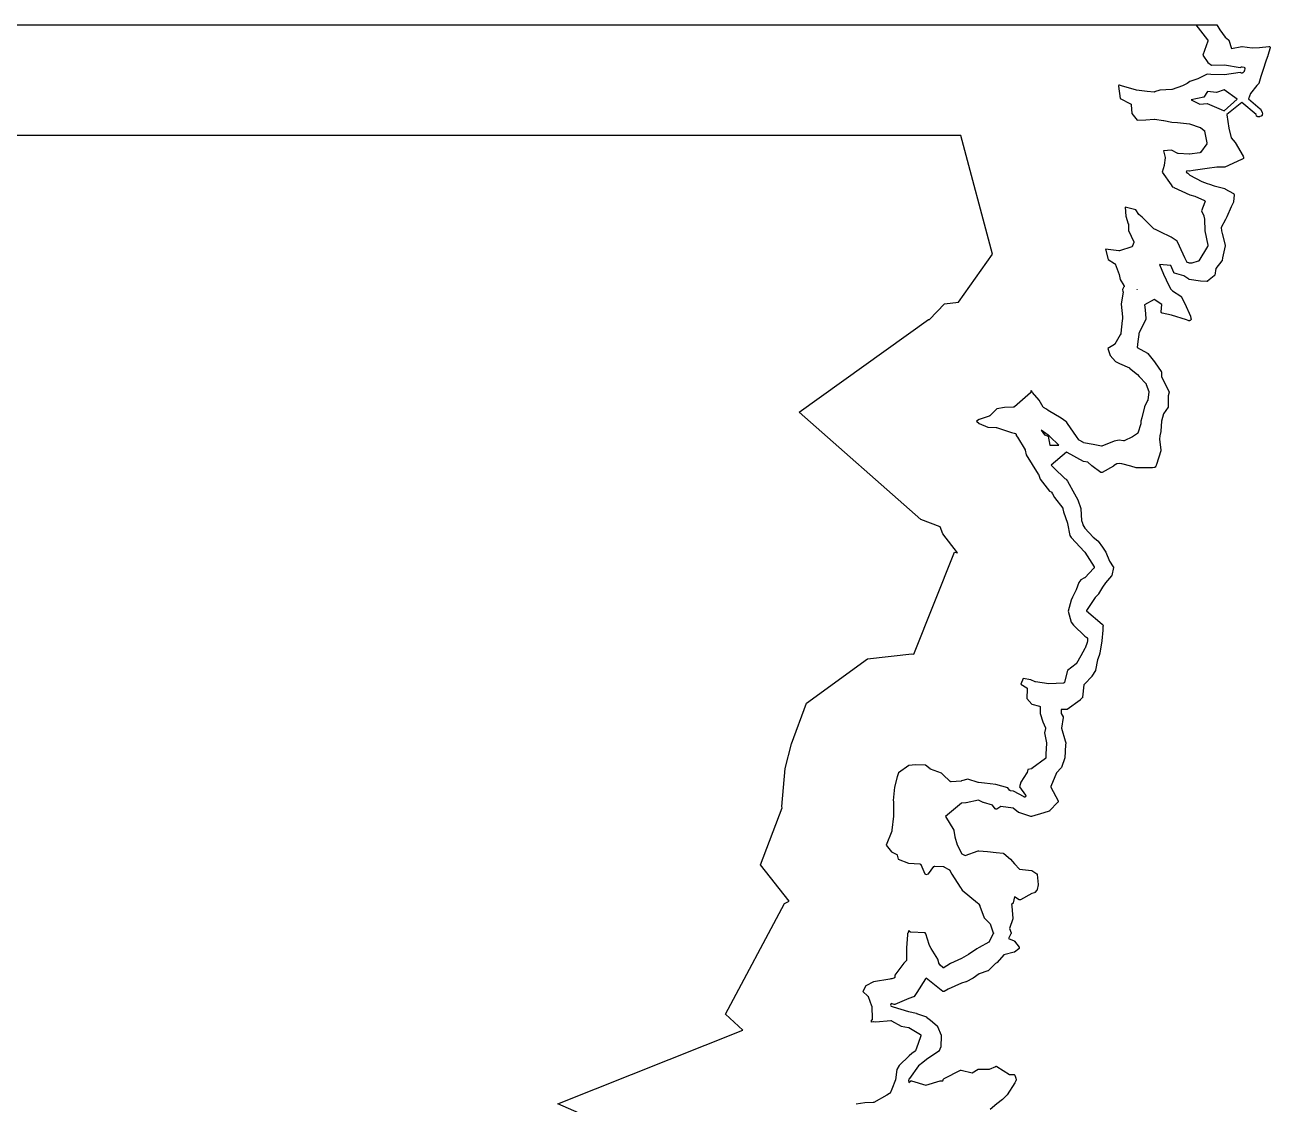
# Model space of a CAD drawing. Header units: millimetres. Extents: x 0 to 500, y 0 to 700.
# Drawn here: x 125 to 203.8, y 544.5 to 612.9 of the extents above; entities that cross this region are included whole.
import ezdxf

# ---------------------------------------------------------------- set-up
doc = ezdxf.new("R2010")
doc.units = ezdxf.units.MM
doc.layers.add('CORTE', color=1, linetype='Continuous')
doc.layers.add('GRABADO', color=5, linetype='Continuous')

msp = doc.modelspace()

# ---------------------------------------------------------------- linework, layer by layer
at = {"layer": 'CORTE'}
for points in [[(123.641, 612.871), (129.643, 612.871), (130.588, 612.871), (131.443, 612.871), (132.378, 612.871), (134.932, 612.871), (135.783, 612.871), (137.486, 612.871), (138.397, 612.871), (140.942, 612.871), (141.742, 612.871), (146.85, 612.871), (147.701, 612.871), (148.553, 612.871), (149.425, 612.871), (150.291, 612.871), (151.982, 612.871), (152.818, 612.871), (172.215, 612.871), (173.063, 612.871), (177.305, 612.871), (178.321, 612.871), (179.332, 612.871), (180.012, 612.871), (180.858, 612.871), (188.466, 612.871), (189.181, 612.871), (195.938, 612.871), (195.938, 612.871), (196.979, 612.871), (199.254, 612.871), (200.45, 612.871), (200.658, 612.551), (200.658, 612.551), (200.995, 612.089), (201.193, 611.924), (201.197, 611.92), (201.203, 611.913), (201.208, 611.904), (201.21, 611.901), (201.212, 611.897), (201.393, 611.367), (202.039, 611.501), (202.044, 611.502), (202.054, 611.502), (202.061, 611.501), (202.692, 611.414), (203.157, 611.434), (203.749, 611.512), (203.757, 611.513), (203.767, 611.512), (203.778, 611.51), (203.784, 611.507), (203.79, 611.505), (203.797, 611.501), (203.803, 611.497), (203.81, 611.491), (203.819, 611.48), (203.824, 611.471), (203.825, 611.468), (203.827, 611.464), (203.83, 611.454), (203.831, 611.445), (203.832, 611.44), (203.832, 611.432), (203.831, 611.423), (203.829, 611.418), (203.688, 610.923), (203.687, 610.919), (203.573, 610.635), (203.363, 609.993), (203.235, 609.602), (203.11, 609.169), (203.108, 609.163), (203.106, 609.158), (203.102, 609.152), (203.098, 609.147), (203.094, 609.142), (202.994, 609.041), (202.588, 608.519), (202.456, 608.187), (203.212, 607.556), (203.216, 607.553), (203.223, 607.545), (203.227, 607.539), (203.229, 607.535), (203.325, 607.348), (203.328, 607.342), (203.33, 607.335), (203.331, 607.329), (203.343, 607.245), (203.343, 607.24), (203.343, 607.235), (203.342, 607.226), (203.34, 607.219), (203.321, 607.144), (203.319, 607.139), (203.316, 607.132), (203.313, 607.126), (203.31, 607.122), (203.305, 607.117), (203.299, 607.11), (203.293, 607.105), (203.287, 607.101), (203.28, 607.098), (203.277, 607.096), (203.188, 607.064), (203.185, 607.063), (203.175, 607.061), (203.169, 607.06), (203.166, 607.06), (203.038, 607.06), (203.032, 607.06), (203.026, 607.061), (203.018, 607.063), (203.011, 607.066), (203.004, 607.069), (202.997, 607.074), (202.993, 607.077), (202.988, 607.081), (202.982, 607.088), (202.977, 607.094), (202.974, 607.1), (202.97, 607.109), (202.968, 607.116), (202.967, 607.119), (202.953, 607.197), (202.05, 607.949), (201.099, 607.196), (201.094, 607.171), (201.216, 606.325), (201.362, 605.716), (201.621, 605.434), (201.625, 605.428), (201.629, 605.423), (202.118, 604.556), (202.119, 604.553), (202.141, 604.506), (202.144, 604.5), (202.146, 604.491), (202.147, 604.484), (202.147, 604.478), (202.147, 604.458), (202.147, 604.45), (202.145, 604.441), (202.144, 604.437), (202.138, 604.419), (202.137, 604.416), (202.134, 604.409), (202.129, 604.401), (202.124, 604.395), (202.12, 604.391), (202.115, 604.386), (202.109, 604.382), (202.089, 604.37), (202.085, 604.368), (202.082, 604.366), (202.026, 604.344), (200.97, 603.867), (200.964, 603.864), (200.955, 603.862), (200.948, 603.861), (200.943, 603.86), (200.46, 603.86), (199.839, 603.787), (198.954, 603.646), (198.727, 603.61), (198.719, 603.609), (198.712, 603.61), (198.557, 603.622), (198.519, 603.554), (198.624, 603.478), (198.626, 603.476), (198.759, 603.366), (199.516, 602.961), (199.851, 602.836), (199.994, 602.797), (199.999, 602.795), (200.282, 602.677), (200.958, 602.504), (200.964, 602.502), (200.972, 602.499), (200.976, 602.497), (201.513, 602.187), (201.522, 602.181), (201.529, 602.173), (201.533, 602.167), (201.536, 602.163), (201.54, 602.157), (201.543, 602.149), (201.545, 602.142), (201.547, 602.133), (201.548, 602.126), (201.548, 602.121), (201.524, 601.673), (201.524, 601.67), (201.523, 601.662), (201.52, 601.653), (201.518, 601.649), (201.374, 601.342), (201.083, 600.723), (201.008, 600.542), (201.006, 600.539), (200.74, 600.039), (200.749, 599.836), (200.789, 599.658), (200.993, 598.919), (200.994, 598.914), (200.995, 598.905), (200.995, 598.898), (200.995, 598.893), (200.994, 598.887), (200.818, 598.124), (200.798, 597.963), (200.796, 597.956), (200.794, 597.949), (200.792, 597.943), (200.787, 597.934), (200.783, 597.929), (200.403, 597.437), (200.323, 597.033), (200.321, 597.026), (200.318, 597.018), (200.316, 597.013), (200.312, 597.007), (200.308, 597.001), (200.303, 596.995), (200.299, 596.991), (200.087, 596.815), (199.874, 596.637), (199.87, 596.635), (199.866, 596.632), (199.858, 596.628), (199.85, 596.625), (199.846, 596.624), (199.84, 596.622), (199.829, 596.622), (199.434, 596.649), (199.431, 596.649), (198.705, 596.759), (198.699, 596.76), (198.692, 596.763), (198.687, 596.764), (198.679, 596.768), (198.37, 596.979), (197.789, 597.146), (197.784, 597.148), (197.775, 597.152), (197.767, 597.157), (197.761, 597.161), (197.757, 597.165), (197.754, 597.169), (197.748, 597.176), (197.743, 597.185), (197.553, 597.642), (196.823, 597.709), (197.076, 597.078), (197.25, 596.729), (197.533, 596.164), (197.654, 596.029), (198.171, 595.694), (198.175, 595.691), (198.182, 595.685), (198.188, 595.679), (198.191, 595.674), (198.194, 595.67), (198.434, 595.229), (198.436, 595.226), (198.786, 594.423), (198.788, 594.419), (198.789, 594.413), (198.815, 594.304), (198.816, 594.299), (198.818, 594.283), (198.825, 594.258), (198.826, 594.253), (198.827, 594.244), (198.827, 594.237), (198.827, 594.232), (198.826, 594.222), (198.822, 594.211), (198.817, 594.201), (198.812, 594.194), (198.808, 594.189), (198.803, 594.183), (198.798, 594.179), (198.76, 594.151), (198.754, 594.147), (198.748, 594.145), (198.743, 594.142), (198.735, 594.14), (198.73, 594.139), (198.722, 594.138), (198.711, 594.138), (198.705, 594.139), (198.7, 594.139), (198.693, 594.142), (198.688, 594.143), (198.646, 594.163), (198.543, 594.197), (197.586, 594.487), (196.989, 594.622), (196.983, 594.624), (196.975, 594.627), (196.969, 594.63), (196.963, 594.633), (196.958, 594.638), (196.952, 594.643), (196.947, 594.649), (196.943, 594.654), (196.94, 594.659), (196.937, 594.665), (196.934, 594.673), (196.932, 594.681), (196.931, 594.686), (196.93, 594.694), (196.968, 595.158), (196.489, 595.49), (195.882, 595.153), (195.916, 594.82), (195.971, 594.272), (195.971, 594.264), (195.97, 594.256), (195.968, 594.248), (195.966, 594.244), (195.965, 594.239), (195.536, 593.382), (195.515, 593.334), (195.523, 593.299), (195.523, 593.294), (195.524, 593.289), (195.524, 593.281), (195.523, 593.276), (195.456, 592.829), (195.421, 592.446), (195.426, 592.442), (196.061, 592.089), (196.065, 592.087), (196.073, 592.082), (196.079, 592.075), (196.081, 592.072), (196.51, 591.536), (196.552, 591.483), (196.554, 591.481), (196.938, 590.921), (196.94, 590.918), (196.944, 590.91), (196.948, 590.896), (196.949, 590.888), (196.95, 590.883), (196.95, 590.582), (197.258, 590.017), (197.259, 590.016), (197.426, 589.668), (197.429, 589.661), (197.432, 589.648), (197.433, 589.639), (197.433, 589.632), (197.432, 589.626), (197.389, 589.387), (197.389, 588.708), (197.389, 588.704), (197.388, 588.695), (197.385, 588.687), (197.384, 588.682), (197.379, 588.673), (197.376, 588.668), (197.079, 588.247), (196.949, 587.772), (196.915, 587.141), (196.914, 587.136), (196.858, 586.843), (196.82, 586.647), (196.923, 585.939), (196.924, 585.934), (196.924, 585.929), (196.923, 585.92), (196.921, 585.911), (196.637, 585.043), (196.621, 584.985), (196.619, 584.979), (196.616, 584.972), (196.599, 584.937), (196.596, 584.933), (196.555, 584.872), (196.55, 584.866), (196.543, 584.859), (196.542, 584.858), (196.536, 584.853), (196.528, 584.849), (196.524, 584.847), (196.516, 584.844), (196.508, 584.842), (196.503, 584.841), (196.377, 584.828), (196.373, 584.828), (195.379, 584.828), (195.374, 584.828), (195.368, 584.829), (195.363, 584.83), (195.018, 584.933), (194.44, 585.083), (194.272, 585.098), (194.123, 585.078), (193.927, 584.942), (193.924, 584.94), (193.193, 584.534), (193.189, 584.532), (193.182, 584.529), (193.176, 584.528), (193.17, 584.526), (193.159, 584.526), (193.147, 584.526), (193.136, 584.529), (193.125, 584.533), (193.116, 584.539), (192.553, 584.945), (192.55, 584.948), (192.299, 585.175), (192.029, 585.231), (192.025, 585.232), (192.019, 585.234), (192.013, 585.237), (190.988, 585.792), (190.947, 585.81), (189.976, 585.001), (190.17, 584.815), (190.171, 584.814), (190.832, 584.14), (190.917, 584.1), (190.92, 584.098), (190.926, 584.094), (190.931, 584.089), (190.937, 584.084), (190.942, 584.078), (190.945, 584.074), (190.997, 583.987), (190.997, 583.987), (191.454, 583.188), (191.653, 582.8), (191.655, 582.796), (191.855, 582.249), (191.856, 582.245), (191.858, 582.237), (191.858, 582.23), (191.896, 581.501), (191.954, 581.32), (191.955, 581.315), (191.976, 581.21), (192.107, 581.001), (192.622, 580.429), (192.927, 580.203), (192.932, 580.199), (192.938, 580.193), (192.941, 580.189), (193.221, 579.813), (193.425, 579.486), (193.428, 579.481), (193.668, 578.925), (193.907, 578.56), (193.909, 578.556), (193.913, 578.549), (193.916, 578.539), (193.917, 578.532), (193.918, 578.527), (193.918, 578.52), (193.918, 578.511), (193.917, 578.506), (193.81, 578.019), (193.809, 578.015), (193.807, 578.01), (193.803, 578.001), (193.798, 577.993), (193.795, 577.989), (193.407, 577.549), (193.222, 577.26), (192.969, 576.838), (192.966, 576.834), (192.964, 576.83), (192.96, 576.827), (192.751, 576.62), (192.214, 575.79), (192.204, 575.764), (193.207, 574.928), (193.211, 574.924), (193.217, 574.918), (193.221, 574.913), (193.224, 574.908), (193.247, 574.865), (193.249, 574.861), (193.251, 574.856), (193.253, 574.846), (193.254, 574.839), (193.254, 574.835), (193.254, 574.815), (193.254, 574.809), (193.251, 574.791), (193.233, 574.558), (193.181, 573.88), (193.059, 573.091), (193.058, 573.087), (193.057, 573.084), (193.005, 572.937), (192.912, 572.676), (192.775, 572.019), (192.773, 572.012), (192.769, 572.003), (192.553, 571.627), (192.55, 571.622), (192.546, 571.617), (192.103, 571.15), (192.045, 571.079), (191.961, 570.308), (191.96, 570.301), (191.957, 570.289), (191.952, 570.278), (191.948, 570.273), (191.945, 570.269), (191.941, 570.265), (191.803, 570.128), (191.8, 570.126), (191.797, 570.124), (190.977, 569.531), (190.971, 569.528), (190.966, 569.525), (190.958, 569.522), (190.951, 569.52), (190.943, 569.519), (190.936, 569.519), (190.606, 569.519), (190.606, 569.276), (190.727, 569.061), (190.728, 569.057), (190.731, 569.051), (190.734, 569.039), (190.735, 569.03), (190.735, 569.025), (190.734, 569.019), (190.636, 568.336), (190.864, 567.544), (190.865, 567.541), (190.891, 567.417), (190.891, 567.412), (190.892, 567.407), (190.892, 567.402), (190.886, 567.297), (190.843, 566.473), (190.843, 566.466), (190.841, 566.459), (190.84, 566.455), (190.618, 565.847), (190.616, 565.842), (190.613, 565.836), (190.607, 565.828), (190.316, 565.51), (189.952, 564.652), (189.948, 564.616), (189.947, 564.609), (189.945, 564.6), (189.944, 564.598), (190.41, 563.732), (190.413, 563.726), (190.416, 563.716), (190.418, 563.706), (190.418, 563.699), (190.418, 563.691), (190.417, 563.684), (190.413, 563.672), (190.409, 563.662), (190.404, 563.654), (190.398, 563.648), (189.876, 563.099), (189.872, 563.096), (189.867, 563.092), (189.862, 563.089), (189.856, 563.085), (189.848, 563.082), (189.517, 562.974), (189.516, 562.974), (188.731, 562.756), (188.726, 562.755), (188.717, 562.754), (188.71, 562.754), (188.703, 562.754), (188.697, 562.755), (188.692, 562.756), (187.929, 562.995), (187.922, 562.997), (187.916, 563), (187.912, 563.003), (187.908, 563.006), (187.57, 563.271), (186.787, 563.386), (186.526, 563.223), (186.522, 563.221), (186.516, 563.218), (186.508, 563.215), (186.503, 563.214), (186.494, 563.213), (186.486, 563.213), (186.481, 563.213), (186.474, 563.214), (186.465, 563.217), (186.459, 563.219), (186.452, 563.222), (186.445, 563.227), (186.44, 563.231), (186.434, 563.236), (186.431, 563.24), (186.248, 563.469), (185.679, 563.627), (185.674, 563.629), (185.668, 563.631), (185.366, 563.789), (184.58, 563.625), (184.576, 563.624), (184.314, 563.595), (184.301, 563.592), (183.289, 562.749), (183.808, 561.884), (183.811, 561.878), (183.815, 561.869), (183.817, 561.86), (183.869, 561.47), (184.026, 560.948), (184.32, 560.387), (184.527, 560.289), (185.355, 560.579), (185.361, 560.581), (185.368, 560.582), (185.376, 560.583), (185.382, 560.582), (185.936, 560.534), (185.938, 560.534), (186.497, 560.464), (186.929, 560.428), (186.935, 560.427), (186.942, 560.425), (186.949, 560.423), (186.956, 560.419), (186.964, 560.414), (186.968, 560.411), (187.401, 560.051), (187.405, 560.047), (187.657, 559.759), (187.962, 559.409), (188.722, 559.335), (188.726, 559.334), (188.733, 559.332), (188.741, 559.329), (188.746, 559.327), (188.749, 559.325), (189.057, 559.129), (189.062, 559.126), (189.068, 559.12), (189.072, 559.116), (189.076, 559.111), (189.082, 559.102), (189.085, 559.095), (189.087, 559.09), (189.089, 559.081), (189.09, 559.075), (189.148, 558.445), (189.148, 558.439), (189.147, 558.432), (189.146, 558.426), (189.082, 558.123), (189.081, 558.119), (189.079, 558.112), (189.074, 558.103), (189.071, 558.098), (189.068, 558.094), (188.942, 557.946), (188.938, 557.941), (188.933, 557.937), (188.928, 557.933), (188.922, 557.93), (188.916, 557.926), (188.909, 557.924), (188.742, 557.871), (188.024, 557.472), (188.021, 557.47), (188.015, 557.468), (188.005, 557.465), (187.998, 557.464), (187.993, 557.464), (187.984, 557.464), (187.976, 557.465), (187.971, 557.466), (187.964, 557.468), (187.956, 557.472), (187.951, 557.475), (187.65, 557.663), (187.564, 557.287), (187.563, 557.281), (187.56, 557.274), (187.556, 557.267), (187.553, 557.262), (187.549, 557.257), (187.543, 557.251), (187.539, 557.247), (187.456, 557.183), (187.479, 557.068), (187.48, 557.064), (187.551, 556.291), (187.551, 556.283), (187.549, 556.273), (187.547, 556.266), (187.324, 555.659), (187.429, 555.385), (187.43, 555.382), (187.432, 555.374), (187.433, 555.362), (187.432, 555.352), (187.43, 555.34), (187.426, 555.33), (187.27, 555.035), (187.634, 554.867), (187.639, 554.865), (187.644, 554.861), (187.648, 554.858), (187.655, 554.852), (187.943, 554.479), (187.946, 554.475), (187.948, 554.47), (187.953, 554.461), (187.955, 554.454), (187.956, 554.447), (187.957, 554.433), (187.956, 554.426), (187.955, 554.419), (187.952, 554.407), (187.95, 554.403), (187.947, 554.397), (187.942, 554.39), (187.938, 554.385), (187.932, 554.379), (187.927, 554.375), (187.643, 554.168), (187.638, 554.165), (187.633, 554.162), (187.627, 554.16), (187.621, 554.158), (186.982, 553.991), (186.543, 553.503), (186.539, 553.5), (186.532, 553.494), (186.527, 553.491), (186.45, 553.448), (185.99, 552.988), (185.986, 552.984), (185.981, 552.98), (185.973, 552.975), (185.964, 552.971), (185.411, 552.798), (185.03, 552.521), (185.026, 552.518), (184.58, 552.282), (184.575, 552.279), (184.57, 552.278), (184.292, 552.189), (183.457, 551.814), (183.188, 551.669), (183.183, 551.666), (183.176, 551.664), (183.17, 551.662), (183.161, 551.661), (183.154, 551.661), (183.149, 551.661), (183.141, 551.661), (183.133, 551.663), (183.126, 551.666), (183.12, 551.669), (183.113, 551.673), (183.108, 551.676), (182.051, 552.505), (182.018, 552.467), (181.468, 551.615), (181.301, 551.356), (181.296, 551.35), (181.29, 551.344), (181.282, 551.338), (181.277, 551.335), (181.272, 551.332), (181.266, 551.329), (180.958, 551.219), (180.078, 550.853), (180.071, 550.85), (180.064, 550.849), (180.057, 550.848), (180.05, 550.848), (180.042, 550.848), (180.034, 550.849), (180.028, 550.851), (179.852, 550.91), (179.795, 550.814), (179.819, 550.755), (179.82, 550.753), (179.822, 550.753), (179.828, 550.752), (179.834, 550.751), (179.84, 550.75), (179.846, 550.748), (179.969, 550.697), (180.95, 550.411), (181.444, 550.287), (181.448, 550.286), (182.07, 550.055), (182.075, 550.054), (182.082, 550.05), (182.087, 550.046), (182.335, 549.863), (182.337, 549.86), (182.758, 549.486), (182.762, 549.483), (182.768, 549.476), (182.773, 549.467), (182.776, 549.461), (183.009, 548.904), (183.01, 548.9), (183.012, 548.893), (183.013, 548.885), (183.014, 548.88), (183.014, 548.875), (182.976, 548.153), (182.975, 548.148), (182.974, 548.142), (182.971, 548.134), (182.886, 547.92), (182.883, 547.915), (182.88, 547.91), (182.876, 547.905), (182.871, 547.898), (182.866, 547.894), (182.862, 547.891), (182.086, 547.362), (181.837, 547.173), (181.571, 546.971), (180.994, 546.17), (180.96, 546.109), (180.957, 546.085), (180.956, 546.08), (180.954, 546.074), (180.939, 546.034), (180.97, 545.91), (181.058, 546.001), (181.062, 546.005), (181.067, 546.009), (181.075, 546.014), (181.082, 546.017), (181.087, 546.019), (181.095, 546.021), (181.102, 546.023), (181.111, 546.023), (181.118, 546.023), (181.123, 546.022), (181.129, 546.021), (182.042, 545.749), (182.954, 546.02), (182.96, 546.022), (182.967, 546.023), (182.972, 546.023), (183.107, 546.023), (183.138, 546.086), (183.141, 546.093), (183.18, 546.144), (183.184, 546.149), (183.189, 546.154), (183.193, 546.157), (183.198, 546.161), (183.203, 546.164), (184.233, 546.69), (184.238, 546.692), (184.247, 546.695), (184.254, 546.697), (184.262, 546.697), (184.269, 546.697), (184.277, 546.697), (184.283, 546.695), (184.966, 546.512), (185.34, 546.746), (185.346, 546.749), (185.349, 546.75), (185.355, 546.753), (185.365, 546.755), (185.372, 546.756), (185.376, 546.756), (186.061, 546.756), (186.46, 546.929), (186.465, 546.931), (186.473, 546.933), (186.482, 546.934), (186.487, 546.934), (186.494, 546.934), (186.502, 546.933), (186.509, 546.932), (186.518, 546.929), (186.523, 546.926), (186.527, 546.924), (187.336, 546.412), (187.602, 546.412), (187.608, 546.412), (187.614, 546.411), (187.622, 546.409), (187.629, 546.406), (187.634, 546.404), (187.642, 546.399), (187.648, 546.395), (187.651, 546.392), (187.657, 546.387), (187.662, 546.379), (187.666, 546.374), (187.668, 546.368), (187.671, 546.363), (187.735, 546.175), (187.737, 546.17), (187.749, 546.113), (187.75, 546.107), (187.75, 546.098), (187.75, 546.089), (187.748, 546.08), (187.73, 546.023), (187.728, 546.018), (187.668, 545.887), (187.666, 545.882), (187.183, 545.128), (187.18, 545.124), (187.178, 545.122), (186.893, 544.825), (186.889, 544.821), (186.536, 544.548), (186.108, 544.192)], [(171.164, 539.112), (158.733, 544.565), (170.444, 549.213), (169.356, 550.233), (173.091, 557.237), (173.395, 557.395), (171.564, 559.683), (172.937, 563.29), (172.917, 563.393), (173.123, 565.791), (173.523, 567.349), (174.477, 569.93), (178.354, 572.73), (181.161, 573.042), (181.278, 573.037), (183.858, 579.487), (184.037, 579.452), (183.105, 580.637), (182.937, 581.081), (181.711, 581.562), (174.014, 588.355), (182.207, 594.209), (182.26, 594.226), (183.214, 595.205), (184.097, 595.318), (186.255, 598.361), (184.253, 605.871), (183.99, 605.871), (183.99, 605.871), (175.487, 605.871), (174.542, 605.871), (173.782, 605.871), (172.653, 605.871), (171.516, 605.871), (166.776, 605.871), (165.828, 605.871), (152.519, 605.871), (151.584, 605.871), (149.694, 605.871), (148.726, 605.871), (147.751, 605.871), (146.8, 605.871), (145.849, 605.871), (140.14, 605.871), (139.245, 605.871), (136.401, 605.871), (135.382, 605.871), (133.479, 605.871), (132.528, 605.871), (129.674, 605.871), (128.628, 605.871), (127.674, 605.871), (126.617, 605.871), (119.909, 605.871)]]:
    msp.add_lwpolyline(points, dxfattribs=at)
for points in [[(199.376, 607.852), (199.84, 607.904), (200.724, 607.511), (200.925, 607.427), (201.744, 608.158), (200.927, 608.759), (200.444, 608.593), (199.867, 608.646), (199.641, 608.291), (198.84, 608.132), (199.376, 607.852)], [(195.413, 596.094), (195.418, 596.102), (195.409, 596.109), (195.413, 596.094)], [(189.547, 586.92), (189.789, 586.828), (189.887, 586.257), (190.449, 586.257), (189.887, 586.804), (189.84, 586.85), (189.782, 586.885), (189.345, 587.201), (189.547, 586.92)]]:
    msp.add_lwpolyline(points, close=True, dxfattribs=at)
at = {"layer": 'GRABADO'}
msp.add_lwpolyline([(119.909, 612.871), (126.617, 612.871), (127.674, 612.871), (128.628, 612.871), (129.674, 612.871), (132.528, 612.871), (133.479, 612.871), (135.382, 612.871), (136.401, 612.871), (139.245, 612.871), (140.14, 612.871), (145.849, 612.871), (146.8, 612.871), (147.751, 612.871), (148.726, 612.871), (149.694, 612.871), (151.584, 612.871), (152.519, 612.871), (165.828, 612.871), (166.776, 612.871), (171.516, 612.871), (172.653, 612.871), (173.782, 612.871), (174.542, 612.871), (175.487, 612.871), (183.99, 612.871), (184.79, 612.871), (192.341, 612.871), (192.341, 612.871), (193.505, 612.871), (196.047, 612.871), (198.064, 612.871), (198.915, 612.871), (199.139, 612.871), (199.877, 611.925), (199.883, 611.918), (199.886, 611.914), (199.89, 611.908), (199.89, 611.908), (199.894, 611.901), (199.896, 611.896), (199.899, 611.889), (199.9, 611.88), (199.902, 611.868), (199.9, 611.854), (199.898, 611.847), (199.895, 611.84), (199.893, 611.835), (199.571, 610.953), (199.884, 610.492), (200.117, 610.313), (200.941, 610.339), (200.945, 610.339), (200.949, 610.338), (201.942, 610.179), (202.03, 610.208), (202.037, 610.21), (202.044, 610.211), (202.052, 610.212), (202.061, 610.211), (202.067, 610.21), (202.182, 610.184), (202.187, 610.183), (202.195, 610.18), (202.203, 610.177), (202.207, 610.173), (202.213, 610.17), (202.22, 610.162), (202.224, 610.158), (202.227, 610.154), (202.231, 610.147), (202.234, 610.141), (202.237, 610.133), (202.239, 610.126), (202.24, 610.116), (202.24, 610.107), (202.239, 610.099), (202.238, 610.093), (202.21, 609.996), (202.192, 609.934), (202.19, 609.928), (202.188, 609.923), (202.184, 609.917), (202.18, 609.912), (202.176, 609.907), (202.103, 609.833), (202.099, 609.83), (202.094, 609.826), (202.088, 609.822), (202.081, 609.819), (202.073, 609.816), (202.065, 609.814), (202.06, 609.813), (202.052, 609.813), (202.044, 609.813), (202.038, 609.814), (202.03, 609.816), (202.022, 609.819), (202.017, 609.821), (201.944, 609.86), (200.948, 609.712), (200.946, 609.712), (200.942, 609.712), (200.071, 609.738), (199.845, 609.744), (199.259, 609.448), (199.254, 609.446), (198.75, 609.283), (198.586, 609.169), (198.582, 609.166), (198.58, 609.165), (198.279, 609.022), (198.276, 609.021), (197.629, 608.781), (197.624, 608.779), (197.616, 608.778), (197.61, 608.777), (196.85, 608.73), (196.515, 608.624), (196.509, 608.622), (196.502, 608.621), (196.493, 608.621), (196.058, 608.655), (196.057, 608.655), (195.371, 608.741), (195.365, 608.742), (194.419, 609.018), (194.295, 609.047), (194.262, 609.049), (194.257, 609.05), (194.249, 609.052), (194.239, 608.999), (194.333, 608.214), (194.996, 607.877), (195, 607.875), (195.005, 607.872), (195.011, 607.867), (195.017, 607.86), (195.023, 607.852), (195.028, 607.843), (195.03, 607.837), (195.032, 607.831), (195.033, 607.824), (195.034, 607.819), (195.072, 607.266), (195.416, 606.829), (195.956, 606.869), (196.488, 606.907), (196.496, 606.908), (196.504, 606.907), (197.092, 606.821), (197.094, 606.821), (197.615, 606.717), (197.976, 606.693), (197.977, 606.693), (198.728, 606.615), (198.733, 606.614), (198.739, 606.612), (199.404, 606.381), (199.41, 606.379), (199.415, 606.376), (199.421, 606.373), (199.661, 606.191), (199.665, 606.187), (199.67, 606.182), (199.674, 606.176), (199.679, 606.169), (199.683, 606.161), (199.685, 606.155), (199.687, 606.149), (199.837, 605.397), (199.838, 605.389), (199.838, 605.378), (199.836, 605.366), (199.832, 605.355), (199.827, 605.346), (199.824, 605.342), (199.426, 604.798), (199.421, 604.793), (199.416, 604.788), (199.411, 604.783), (199.404, 604.779), (199.397, 604.775), (199.391, 604.773), (199.386, 604.771), (199.379, 604.77), (198.724, 604.682), (198.717, 604.682), (198.014, 604.729), (198.007, 604.729), (197.999, 604.731), (197.993, 604.733), (197.987, 604.736), (197.589, 604.931), (197.08, 604.906), (197.192, 604.477), (197.193, 604.472), (197.194, 604.463), (197.194, 604.454), (197.193, 604.448), (197.12, 603.981), (197.119, 603.976), (197, 603.546), (197.56, 602.738), (197.622, 602.648), (197.623, 602.646), (197.632, 602.631), (197.642, 602.623), (197.738, 602.587), (197.741, 602.586), (198.743, 602.118), (199.066, 602.021), (199.071, 602.019), (199.67, 601.747), (199.675, 601.745), (199.682, 601.74), (199.687, 601.736), (199.692, 601.732), (199.698, 601.725), (199.703, 601.717), (199.707, 601.709), (199.71, 601.699), (199.712, 601.692), (199.712, 601.687), (199.713, 601.679), (199.712, 601.672), (199.712, 601.667), (199.71, 601.66), (199.708, 601.653), (199.489, 601.105), (199.628, 600.781), (199.631, 600.775), (199.632, 600.769), (199.67, 600.571), (199.671, 600.566), (199.702, 599.836), (199.898, 598.92), (199.9, 598.915), (199.901, 598.902), (199.9, 598.895), (199.9, 598.89), (199.898, 598.883), (199.896, 598.875), (199.893, 598.87), (199.89, 598.863), (199.884, 598.855), (199.879, 598.849), (199.868, 598.838), (199.325, 597.934), (199.323, 597.932), (199.318, 597.924), (199.311, 597.918), (199.308, 597.915), (199.301, 597.91), (199.293, 597.906), (199.29, 597.904), (199.285, 597.903), (198.87, 597.787), (198.865, 597.786), (198.855, 597.785), (198.712, 597.794), (198.704, 597.795), (198.697, 597.797), (198.602, 597.824), (198.596, 597.826), (198.588, 597.83), (198.581, 597.834), (198.576, 597.838), (198.571, 597.842), (198.566, 597.848), (198.561, 597.853), (198.557, 597.861), (198.555, 597.866), (198.522, 597.944), (198.444, 598.113), (198.095, 598.869), (197.949, 599.186), (197.568, 599.439), (196.87, 599.759), (196.867, 599.761), (196.627, 599.898), (196.462, 599.967), (196.457, 599.97), (196.453, 599.972), (196.446, 599.977), (196.441, 599.982), (195.739, 600.697), (195.53, 600.857), (195.524, 600.861), (195.52, 600.866), (195.516, 600.87), (195.334, 601.154), (194.653, 601.332), (194.709, 600.768), (194.856, 600.278), (194.858, 600.273), (194.86, 600.26), (194.86, 599.844), (195.196, 599.142), (195.199, 599.136), (195.201, 599.127), (195.203, 599.117), (195.203, 599.109), (195.202, 599.1), (195.2, 599.093), (195.199, 599.09), (195.125, 598.872), (195.12, 598.862), (195.115, 598.855), (195.11, 598.849), (195.105, 598.844), (195.1, 598.84), (195.095, 598.837), (195.088, 598.832), (195.08, 598.829), (194.293, 598.56), (194.287, 598.558), (194.276, 598.556), (194.265, 598.556), (193.415, 598.681), (193.59, 598.022), (193.99, 597.772), (193.997, 597.768), (194.005, 597.76), (194.011, 597.753), (194.016, 597.745), (194.02, 597.738), (194.269, 597.073), (194.271, 597.068), (194.341, 596.758), (194.578, 596.362), (194.582, 596.355), (194.585, 596.347), (194.587, 596.342), (194.588, 596.334), (194.589, 596.327), (194.589, 596.319), (194.588, 596.312), (194.586, 596.305), (194.583, 596.296), (194.581, 596.291), (194.491, 596.112), (194.519, 595.988), (194.52, 595.98), (194.52, 595.97), (194.52, 595.964), (194.393, 595.193), (194.481, 594.39), (194.481, 594.388), (194.487, 594.27), (194.487, 594.266), (194.487, 594.257), (194.485, 594.25), (194.461, 594.158), (194.387, 593.355), (194.4, 593.355), (194.384, 593.327), (194.382, 593.32), (194.38, 593.315), (194.377, 593.308), (194.374, 593.303), (194.334, 593.241), (193.996, 592.658), (193.993, 592.653), (193.989, 592.648), (193.983, 592.641), (193.978, 592.638), (193.975, 592.635), (193.554, 592.382), (193.705, 591.929), (194.055, 591.55), (194.302, 591.422), (194.925, 591.151), (194.93, 591.148), (194.936, 591.145), (194.94, 591.141), (195.431, 590.732), (195.434, 590.73), (195.541, 590.618), (195.542, 590.617), (195.977, 590.134), (195.98, 590.13), (195.984, 590.124), (195.988, 590.116), (195.99, 590.112), (196.15, 589.661), (196.152, 589.656), (196.154, 589.647), (196.154, 589.639), (196.154, 589.634), (196.154, 589.629), (196.083, 589.101), (196.082, 589.093), (196.08, 589.088), (196.078, 589.083), (195.873, 588.684), (195.713, 587.985), (195.713, 587.983), (195.656, 587.772), (195.647, 587.621), (195.647, 587.617), (195.646, 587.608), (195.453, 587.029), (195.451, 587.024), (195.447, 587.016), (195.444, 587.012), (195.438, 587.004), (195.431, 586.998), (195.427, 586.994), (195.126, 586.793), (195.121, 586.791), (194.597, 586.541), (194.592, 586.539), (194.587, 586.538), (194.579, 586.536), (194.573, 586.535), (194.567, 586.535), (194.56, 586.535), (194.273, 586.572), (193.964, 586.513), (193.183, 586.205), (193.178, 586.203), (193.173, 586.202), (193.167, 586.201), (193.159, 586.2), (193.149, 586.201), (192.621, 586.294), (192.028, 586.417), (192.018, 586.42), (192.012, 586.423), (191.743, 586.569), (191.736, 586.573), (191.73, 586.578), (191.727, 586.581), (191.723, 586.585), (191.719, 586.59), (191.565, 586.815), (191.006, 587.629), (191.006, 587.63), (190.933, 587.74), (190.924, 587.752), (190.905, 587.76), (190.899, 587.763), (190.894, 587.766), (190.6, 587.967), (189.784, 588.465), (189.782, 588.466), (189.667, 588.549), (189.49, 588.645), (189.485, 588.648), (189.48, 588.652), (189.474, 588.657), (189.468, 588.664), (189.464, 588.669), (189.461, 588.673), (189.217, 589.12), (188.791, 589.588), (188.788, 589.592), (188.785, 589.595), (188.783, 589.6), (188.742, 589.677), (188.711, 589.723), (188.686, 589.689), (188.676, 589.623), (188.675, 589.618), (188.673, 589.61), (188.669, 589.602), (188.666, 589.597), (188.662, 589.591), (188.656, 589.584), (187.648, 588.686), (187.642, 588.682), (187.637, 588.679), (187.631, 588.675), (187.624, 588.673), (187.619, 588.671), (187.582, 588.664), (187.578, 588.663), (187.573, 588.663), (187.018, 588.636), (186.524, 588.572), (186.079, 588.116), (186.074, 588.111), (186.068, 588.106), (186.062, 588.103), (186.055, 588.1), (186.051, 588.098), (185.411, 587.895), (185.247, 587.778), (185.417, 587.628), (185.969, 587.411), (186.496, 587.373), (186.502, 587.372), (186.509, 587.371), (187.468, 587.058), (187.619, 587.016), (187.699, 586.997), (187.705, 586.995), (187.713, 586.992), (187.725, 586.985), (187.733, 586.978), (187.734, 586.977), (187.739, 586.971), (187.744, 586.964), (187.749, 586.956), (187.753, 586.943), (187.754, 586.937), (187.763, 586.882), (187.831, 586.757), (188.321, 585.97), (188.325, 585.963), (188.328, 585.955), (188.329, 585.95), (188.398, 585.64), (188.771, 585.047), (188.773, 585.045), (188.775, 585.042), (189.155, 584.433), (189.157, 584.429), (189.16, 584.423), (189.274, 584.116), (189.872, 583.356), (189.969, 583.309), (189.977, 583.304), (189.983, 583.299), (189.988, 583.294), (189.993, 583.287), (189.996, 583.283), (190.052, 583.189), (190.184, 582.946), (190.706, 582.271), (190.71, 582.266), (190.712, 582.261), (190.715, 582.256), (190.719, 582.246), (190.72, 582.24), (190.759, 582.038), (191.004, 581.323), (191.006, 581.318), (191.009, 581.304), (191.163, 580.532), (191.234, 580.419), (192.091, 579.507), (192.093, 579.504), (192.097, 579.498), (192.099, 579.497), (192.104, 579.492), (192.106, 579.489), (192.109, 579.485), (192.688, 578.557), (192.69, 578.553), (192.692, 578.548), (192.695, 578.539), (192.696, 578.532), (192.697, 578.525), (192.697, 578.516), (192.696, 578.509), (192.695, 578.502), (192.692, 578.493), (192.689, 578.486), (192.686, 578.481), (192.683, 578.476), (192.679, 578.471), (192.099, 577.867), (192.095, 577.863), (192.088, 577.858), (192.082, 577.855), (191.852, 577.74), (191.721, 577.559), (191.556, 577.099), (191.554, 577.094), (191.313, 576.638), (191.248, 576.445), (191.053, 575.741), (191.245, 575.049), (191.378, 574.864), (192.093, 574.163), (192.238, 574.078), (192.243, 574.075), (192.248, 574.071), (192.253, 574.066), (192.259, 574.059), (192.264, 574.051), (192.269, 574.04), (192.272, 574.029), (192.273, 574.019), (192.273, 574.012), (192.263, 573.883), (192.263, 573.88), (192.246, 573.771), (192.246, 573.769), (192.245, 573.764), (192.117, 573.406), (192.116, 573.402), (192.113, 573.396), (191.847, 572.925), (191.575, 572.444), (191.572, 572.439), (191.567, 572.434), (191.563, 572.428), (191.558, 572.424), (191, 571.995), (190.814, 571.252), (190.813, 571.247), (190.81, 571.24), (190.806, 571.233), (190.801, 571.226), (190.798, 571.222), (190.792, 571.216), (190.786, 571.211), (190.78, 571.207), (190.773, 571.203), (190.768, 571.201), (190.761, 571.199), (190.753, 571.197), (190.748, 571.196), (189.826, 571.14), (189.82, 571.14), (189.814, 571.14), (188.979, 571.269), (188.976, 571.27), (188.968, 571.271), (188.962, 571.274), (188.689, 571.393), (188.199, 571.49), (188.058, 571.138), (188.423, 570.895), (188.428, 570.892), (188.435, 570.885), (188.438, 570.881), (188.444, 570.874), (188.448, 570.866), (188.45, 570.861), (188.453, 570.852), (188.455, 570.84), (188.455, 570.832), (188.429, 570.212), (188.752, 569.869), (189.23, 569.742), (189.236, 569.74), (189.241, 569.738), (189.247, 569.734), (189.255, 569.729), (189.26, 569.724), (189.265, 569.719), (189.269, 569.714), (189.274, 569.706), (189.278, 569.699), (189.28, 569.693), (189.281, 569.686), (189.283, 569.677), (189.283, 569.67), (189.283, 569.268), (189.436, 568.738), (189.605, 568.36), (189.608, 568.353), (189.609, 568.346), (189.611, 568.34), (189.611, 568.333), (189.611, 568.323), (189.553, 568.041), (189.672, 567.419), (189.674, 567.412), (189.674, 567.402), (189.64, 566.692), (189.64, 566.476), (189.639, 566.471), (189.638, 566.462), (189.636, 566.455), (189.634, 566.448), (189.63, 566.442), (189.626, 566.433), (189.616, 566.423), (189.611, 566.419), (188.755, 565.78), (188.752, 565.777), (188.745, 565.773), (188.739, 565.771), (188.731, 565.768), (188.725, 565.767), (188.488, 565.726), (188.45, 565.537), (188.448, 565.529), (188.443, 565.517), (188.44, 565.512), (188.061, 564.92), (187.972, 564.638), (188.35, 564.093), (188.352, 564.09), (188.356, 564.084), (188.359, 564.075), (188.361, 564.067), (188.362, 564.06), (188.362, 564.055), (188.362, 564.048), (188.361, 564.041), (188.359, 564.032), (188.355, 564.022), (188.353, 564.018), (188.35, 564.013), (188.345, 564.006), (188.34, 564), (188.334, 563.995), (188.328, 563.99), (188.322, 563.987), (188.316, 563.984), (188.308, 563.981), (188.3, 563.979), (188.293, 563.978), (188.287, 563.978), (188.279, 563.978), (188.27, 563.98), (188.263, 563.982), (188.257, 563.984), (188.253, 563.986), (187.577, 564.361), (187.388, 564.381), (187.381, 564.382), (187.376, 564.384), (187.369, 564.386), (187.362, 564.389), (187.355, 564.393), (187.346, 564.4), (187.34, 564.407), (187.336, 564.411), (187.231, 564.56), (186.474, 564.775), (185.741, 564.86), (185.367, 564.897), (185.363, 564.898), (185.357, 564.899), (184.692, 565.116), (184.285, 564.998), (184.279, 564.997), (184.273, 564.996), (183.636, 564.95), (183.63, 564.95), (183.624, 564.95), (183.617, 564.951), (183.609, 564.954), (183.602, 564.956), (183.595, 564.96), (183.588, 564.965), (183.584, 564.968), (183.103, 565.409), (183.019, 565.486), (182.334, 565.748), (182.329, 565.75), (182.321, 565.755), (182.316, 565.758), (182.015, 565.995), (181.387, 566.024), (180.959, 565.977), (180.304, 565.504), (180.214, 565.26), (180.048, 564.612), (179.975, 563.771), (179.987, 563.715), (179.989, 563.71), (179.989, 563.699), (179.989, 563.692), (179.981, 563.622), (179.981, 562.77), (179.981, 562.766), (179.894, 561.89), (179.893, 561.888), (179.887, 561.846), (179.887, 561.844), (179.887, 561.839), (179.885, 561.829), (179.885, 561.825), (179.884, 561.82), (179.882, 561.814), (179.529, 560.932), (179.868, 560.509), (180.192, 560.34), (180.198, 560.337), (180.203, 560.332), (180.209, 560.328), (180.213, 560.323), (180.218, 560.317), (180.222, 560.311), (180.226, 560.303), (180.228, 560.296), (180.229, 560.292), (180.282, 560.049), (180.947, 559.795), (181.662, 559.745), (181.666, 559.745), (181.675, 559.743), (181.683, 559.74), (181.689, 559.737), (181.695, 559.734), (181.702, 559.729), (181.706, 559.725), (181.71, 559.722), (181.717, 559.714), (181.721, 559.706), (181.723, 559.702), (181.981, 559.118), (182.051, 559.074), (182.204, 559.13), (182.543, 559.574), (182.547, 559.578), (182.552, 559.583), (182.557, 559.587), (182.564, 559.592), (182.57, 559.595), (182.577, 559.598), (182.584, 559.6), (182.59, 559.601), (182.598, 559.602), (182.603, 559.602), (183.158, 559.578), (183.163, 559.577), (183.172, 559.576), (183.178, 559.574), (183.185, 559.571), (183.502, 559.391), (183.507, 559.388), (183.514, 559.382), (183.519, 559.378), (183.524, 559.372), (183.527, 559.367), (183.691, 559.107), (184.21, 558.281), (184.282, 558.183), (184.285, 558.178), (184.288, 558.173), (184.301, 558.145), (184.327, 558.089), (185.304, 557.275), (185.368, 557.234), (185.373, 557.23), (185.378, 557.225), (185.383, 557.221), (185.388, 557.213), (185.392, 557.207), (185.394, 557.203), (185.445, 557.083), (185.445, 557.082), (185.731, 556.33), (186.096, 555.968), (186.101, 555.963), (186.104, 555.958), (186.106, 555.955), (186.109, 555.949), (186.112, 555.944), (186.31, 555.386), (186.312, 555.38), (186.313, 555.373), (186.314, 555.366), (186.314, 555.357), (186.313, 555.35), (186.312, 555.341), (186.309, 555.332), (186.056, 554.816), (186.054, 554.812), (186.048, 554.804), (186.038, 554.793), (186.031, 554.789), (186.028, 554.787), (185.413, 554.452), (185.264, 554.371), (184.742, 554.009), (184.739, 554.007), (184.299, 553.769), (183.589, 553.443), (183.37, 553.3), (183.194, 553.185), (183.189, 553.181), (183.182, 553.178), (183.176, 553.176), (183.17, 553.174), (183.161, 553.173), (183.154, 553.173), (183.148, 553.173), (183.14, 553.174), (183.132, 553.176), (183.127, 553.178), (183.12, 553.181), (183.113, 553.185), (183.109, 553.188), (183.105, 553.191), (182.953, 553.336), (182.95, 553.34), (182.948, 553.342), (182.861, 553.467), (182.859, 553.47), (182.856, 553.475), (182.852, 553.484), (182.792, 553.723), (182.377, 554.393), (182.376, 554.394), (182.244, 554.622), (182.24, 554.628), (182.238, 554.636), (182.035, 555.33), (182, 555.383), (181.088, 555.422), (181.081, 555.422), (181.074, 555.424), (181.068, 555.425), (181.062, 555.428), (181.054, 555.432), (181.048, 555.436), (181.042, 555.441), (181.038, 555.445), (180.961, 555.531), (180.918, 555.404), (180.915, 555.398), (180.912, 555.393), (180.881, 555.342), (180.884, 555.262), (180.884, 555.257), (180.818, 554.432), (180.818, 553.661), (180.817, 553.649), (180.813, 553.637), (180.809, 553.628), (180.805, 553.622), (180.8, 553.616), (180.796, 553.611), (180.635, 553.459), (180.068, 552.703), (180.068, 552.575), (180.066, 552.566), (180.065, 552.561), (180.063, 552.554), (180.057, 552.542), (180.051, 552.535), (180.047, 552.531), (180.041, 552.525), (180.036, 552.521), (180.03, 552.517), (180.023, 552.514), (180.018, 552.512), (179.89, 552.469), (179.885, 552.468), (179.879, 552.467), (179.872, 552.466), (179.866, 552.466), (179.83, 552.469), (179.762, 552.444), (179.757, 552.443), (179.752, 552.442), (178.731, 552.282), (178.247, 552.03), (178.056, 551.672), (178.365, 551.382), (178.369, 551.378), (178.374, 551.371), (178.379, 551.364), (178.382, 551.358), (178.383, 551.356), (178.604, 550.756), (178.607, 550.748), (178.608, 550.739), (178.609, 550.736), (178.646, 549.919), (178.646, 549.911), (178.644, 549.898), (178.639, 549.885), (178.635, 549.877), (178.631, 549.871), (178.626, 549.866), (178.553, 549.788), (178.573, 549.741), (178.693, 549.768), (178.698, 549.769), (178.704, 549.769), (178.711, 549.769), (178.716, 549.769), (178.864, 549.75), (179.816, 549.829), (179.821, 549.829), (179.826, 549.829), (179.834, 549.828), (179.842, 549.826), (179.848, 549.823), (179.853, 549.821), (180.482, 549.48), (180.947, 549.394), (180.951, 549.393), (180.957, 549.392), (180.964, 549.388), (180.969, 549.386), (181.691, 548.94), (181.696, 548.936), (181.702, 548.931), (181.705, 548.928), (181.71, 548.922), (181.717, 548.911), (181.72, 548.904), (181.722, 548.896), (181.724, 548.887), (181.725, 548.879), (181.725, 548.875), (181.724, 548.867), (181.723, 548.858), (181.721, 548.852), (181.552, 548.384), (181.386, 547.923), (181.383, 547.917), (181.377, 547.907), (181.371, 547.9), (181.367, 547.896), (181.364, 547.892), (181.16, 547.738), (180.98, 547.602), (180.347, 546.979), (180.211, 546.733), (180.12, 546.083), (180.118, 546.078), (180.117, 546.074), (179.889, 545.486), (179.888, 545.484), (179.77, 545.234), (179.768, 545.229), (179.764, 545.224), (179.759, 545.218), (179.753, 545.211), (179.747, 545.207), (179.742, 545.204), (179.574, 545.106), (178.741, 544.644), (178.737, 544.642), (178.731, 544.639), (178.724, 544.637), (178.716, 544.636), (178.711, 544.636), (178.178, 544.617), (177.616, 544.528)], dxfattribs=at)

doc.saveas('drawing.dxf')
